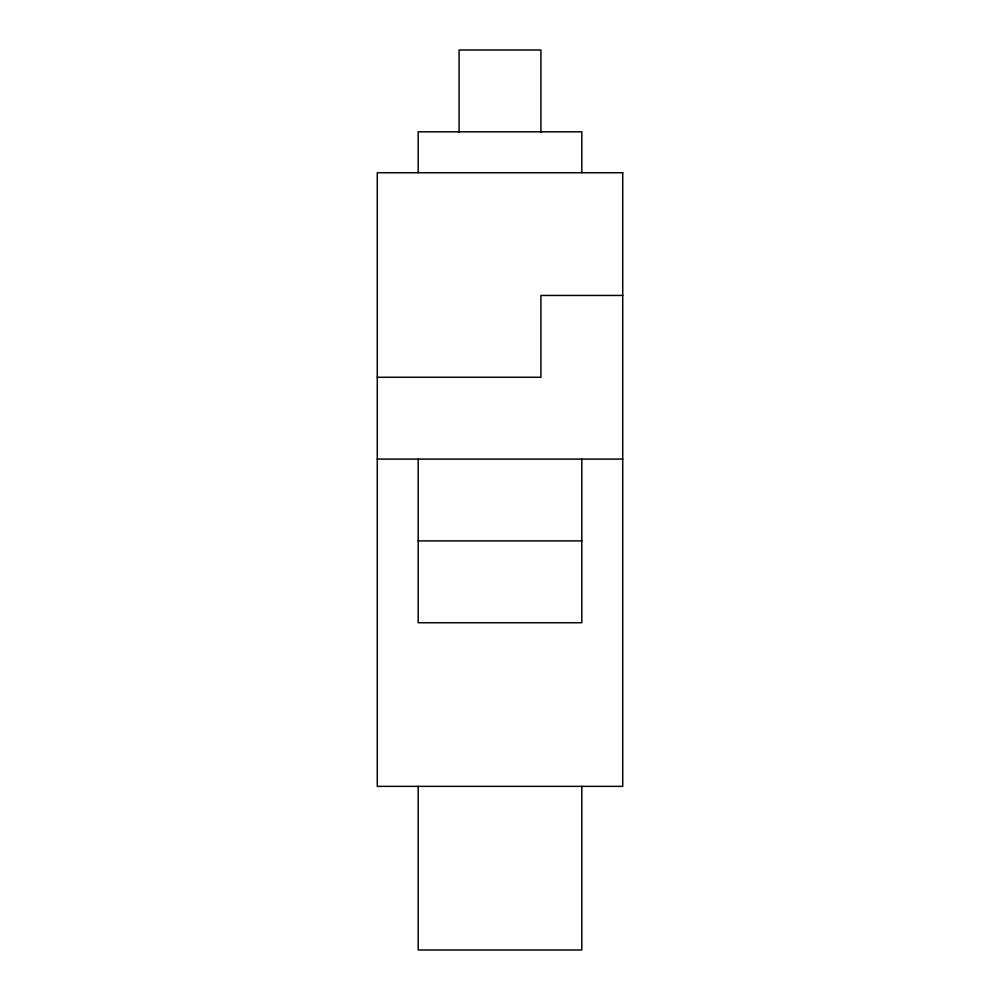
<?xml version="1.0" encoding="UTF-8"?>
<svg xmlns="http://www.w3.org/2000/svg" width="1000" height="1000" viewBox="0 0 1000 1000"><rect width="100%" height="100%" fill="white"/><g stroke="black" fill="none" stroke-linecap="round" stroke-linejoin="round"><path stroke-width="1.5" d="M622.725 295.45L540.913 295.45L540.913 377.275L377.275 377.275M377.275 459.087L622.725 459.087M418.188 540.913L581.812 540.913M581.812 172.725L581.812 131.812L418.188 131.812L418.188 172.725M581.812 459.087L581.812 622.725L418.188 622.725L418.188 459.087M581.812 786.363L581.812 950L418.188 950L418.188 786.363M540.913 132.6L540.913 50L459.087 50L459.087 132.6M622.725 172.725L377.275 172.725L377.275 786.363L622.725 786.363L622.725 172.725"/></g></svg>
